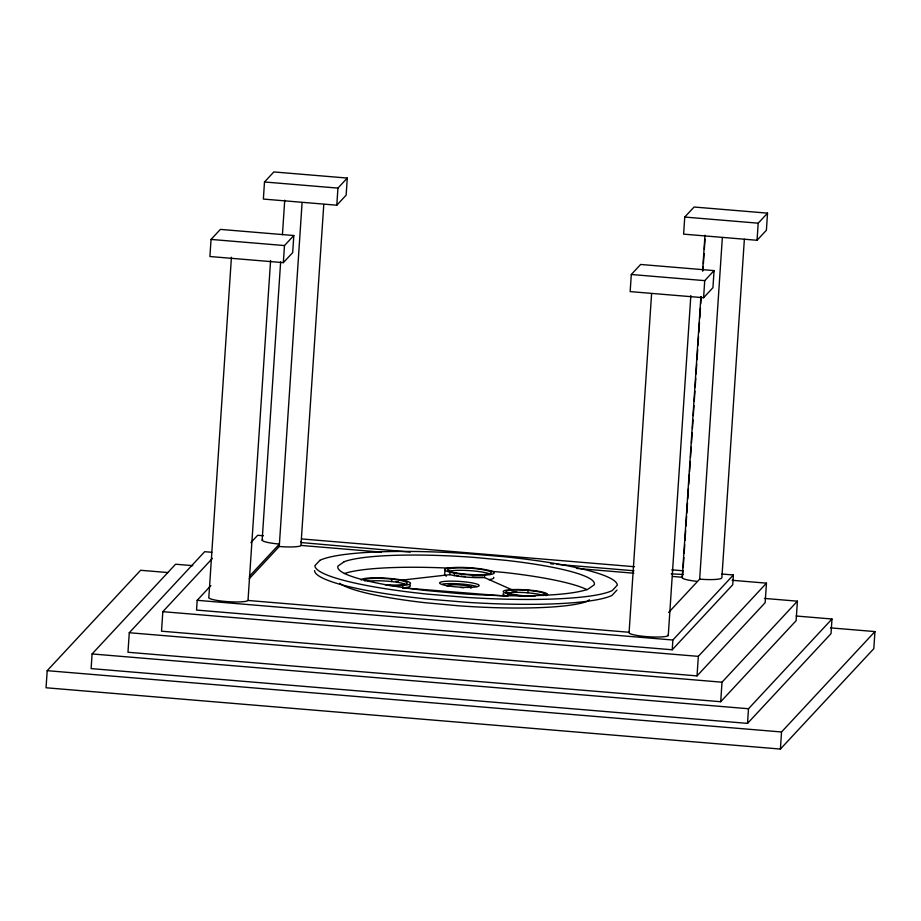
<?xml version="1.0" encoding="UTF-8"?>
<svg xmlns="http://www.w3.org/2000/svg" width="921" height="921" viewBox="0 0 921 921"><rect width="100%" height="100%" fill="white"/><g stroke="black" fill="none" stroke-linecap="round" stroke-linejoin="round"><path stroke-width="1.38" d="M167.795 572.551L140.602 570.283L47.19 670.672L46.05 687.768L780.398 749.061L873.81 648.672L874.95 631.576L830.569 627.88M192.788 565.655L175.589 564.216L92.088 653.945L91.121 668.6L747.518 723.388L831.018 633.66L831.985 619.004L796.158 616.011M211.83 552.289L204.669 551.691L129.274 632.727L127.973 652.252L720.706 701.733L796.112 620.696L797.402 601.171L764.476 598.42M212.452 558.333L162.821 611.671L161.52 631.196L697.036 675.899L765.155 602.691L766.456 583.154L732.091 580.288M211.047 239.425L209.907 256.522L283.346 262.646L292.682 252.607L293.822 235.523L220.384 229.387L211.047 239.425L284.474 245.562L293.822 235.523M210.851 585.618L197.186 600.308L196.541 610.07L672.226 649.777L732.736 584.754L733.381 574.98L721.914 574.025M231.424 257.235L208.848 597.199A19.778 2.855 3.8 0 0 225.933 601.505A19.778 2.855 3.8 0 0 248.014 600.469L629.101 632.278A19.778 2.855 3.8 0 0 648.764 636.779A19.778 2.855 3.8 0 0 668.243 634.799M264.5 181.978L263.36 199.063L336.798 205.199L346.146 195.16L347.275 178.064L273.836 171.939L264.5 181.978L337.938 188.103L347.275 178.064M248.014 600.469L270.59 260.505M249.349 576.35L279.42 544.035L277.267 543.862A19.778 2.855 3.8 0 1 262.151 540.167L280.64 261.886M282.448 234.636L284.727 200.202M283.346 262.646L284.474 245.562M249.188 578.791L279.259 546.475L302.088 202.632M279.259 546.475L282.229 546.717A19.778 2.855 3.8 0 0 300.914 545.739L323.789 204.474M336.798 205.199L337.938 188.103M391.69 581.577L391.851 579.136M507.782 593.826L507.621 596.267L402.707 587.851L402.868 585.411M445.004 569.27L444.682 574.151A24.729 3.569 3.8 0 0 446.409 576.097M399.587 580.391L449.816 574.669L449.978 572.229A24.729 3.569 3.8 0 1 464.046 567.463A24.729 3.569 3.8 0 1 493.598 573.633A24.729 3.569 3.8 0 1 454.548 573.184L449.978 572.229M511.65 589.636L484.434 577.559A24.729 3.569 3.8 0 1 454.387 575.625L454.548 573.184M484.434 577.559L484.596 575.118M527.871 592.825L528.032 590.384M631.299 274.504L630.16 291.6L703.598 297.725L712.935 287.686L714.074 270.601L640.636 264.465L631.299 274.504L704.726 280.64L714.074 270.601M629.101 632.278L651.584 293.753M684.752 217.057L683.612 234.141L757.05 240.277L766.399 230.238L767.527 213.142L694.089 207.018L684.752 217.057L758.19 223.181L767.527 213.142M668.266 635.548L690.842 295.583M672.226 649.777L672.871 640.014L733.381 574.98M696.783 581.324A19.778 2.855 3.8 0 1 682.242 577.605L700.893 296.804M702.596 271.016L704.979 235.189M682.242 577.605L682.91 571.964M683.198 567.67L683.866 557.619M684.153 553.325L684.729 544.714M685.005 540.408L685.673 530.369M685.961 526.064L686.629 516.025M686.824 513.158L687.492 503.119M687.768 498.814L688.436 488.775M688.724 484.469L689.392 474.43M689.587 471.564L690.255 461.513M690.531 457.219L691.199 447.169M691.487 442.874L692.155 432.824M692.442 428.53L693.018 419.918M693.294 415.613L693.962 405.574M694.25 401.268L694.918 391.229M695.205 386.924L695.781 378.324M696.057 374.018L696.725 363.979M697.013 359.674L697.681 349.635M697.968 345.329L698.544 336.718M698.82 332.412L699.488 322.373M699.776 318.067L700.444 308.028M700.731 303.723L701.203 296.55M702.919 270.739L703.207 266.434M703.402 263.567L704.07 253.528M704.346 249.223L705.014 239.184M703.598 297.725L704.726 280.64M668.634 612.465L699.672 579.113L722.34 237.71M697.036 675.899L698.337 656.362L766.456 583.154M744.364 239.23L721.88 577.755L721.189 578.446A19.778 2.855 3.8 0 1 702.055 579.321L699.672 579.113M720.706 701.733L722.006 682.196L797.402 601.171M757.05 240.277L758.19 223.181M747.518 723.388L748.497 708.744L831.985 619.004M780.398 749.061L781.538 731.976L874.95 631.576M262.151 540.167L262.692 539.464M250.869 542.619L257.696 535.274L263.429 535.757M616.966 590.073L611.958 595.427A151.516 21.874 3.8 0 1 466.314 602.276L427.16 599.007A151.516 21.874 3.8 0 1 314.579 570.571M683.094 574.462L671.248 573.875M589.428 599.801L587.149 601.39A128.595 18.558 3.8 0 1 458.025 605.742L425.111 602.702A128.595 18.558 3.8 0 1 339.665 583.269M511.8 592.03L516.831 591.938M302.111 538.981L634.523 566.726M671.766 569.846L683.232 570.801M410.282 552.093L301.616 542.596A19.778 2.855 3.8 0 0 300.822 541.801M550.804 563.825L553.671 564.066M556.537 564.308L633.97 570.767M301.144 545.439L381.444 552.14M576.454 568.418L633.809 573.207M672.526 576.442L682.565 577.283M197.186 600.308L672.871 640.014M162.821 611.671L698.337 656.362M129.274 632.727L722.006 682.196M92.088 653.945L748.497 708.744M47.19 670.672L781.538 731.976M489.868 571.147L505.456 572.586A128.595 18.558 3.8 0 1 587.022 589.682M449.816 574.669L454.387 575.625M344.408 573.541A128.595 18.558 3.8 0 1 450.162 568.188M493.61 577.306A24.729 3.569 3.8 0 1 488.809 579.631M442.679 584.075A19.778 2.855 3.8 0 1 476.825 586.55M447.019 586.159A12.364 1.784 3.8 0 1 460.811 585.031A12.364 1.784 3.8 0 1 470.666 588.128M507.275 593.205A19.548 2.821 3.8 0 1 525.327 592.64A19.548 2.821 3.8 0 1 543.321 595.553M409.649 584.881A24.729 3.569 3.8 0 1 402.707 587.851M396.237 581.612A24.729 3.569 3.8 0 1 398.505 581.945M507.621 596.267A22.254 3.212 3.8 0 1 503.269 593.596M460.638 587.471A12.364 1.784 3.8 0 1 463.758 587.794M545.934 595.588A22.254 3.212 3.8 0 0 541.18 591.777A22.254 3.212 3.8 0 0 516.992 589.498L511.961 589.578A22.254 3.212 3.8 0 0 504.685 592.813A22.254 3.212 3.8 0 0 527.134 596.336M535.147 596.106A19.548 2.821 3.8 0 1 506.377 592.387A19.548 2.821 3.8 0 1 527.192 590.315A19.548 2.821 3.8 0 1 543.448 595.277M367.421 581.358A21.413 3.097 3.8 0 1 404.423 583.891M361.159 580.034A24.729 3.569 3.8 0 1 385.128 578.1A24.729 3.569 3.8 0 1 410.432 583.028A24.729 3.569 3.8 0 1 389.123 585.48M365.061 581.105A21.413 3.097 3.8 0 1 382.618 578.446A21.413 3.097 3.8 0 1 407.163 582.912A21.413 3.097 3.8 0 1 385.323 584.789M482.627 577.11A21.782 3.143 3.8 0 1 472.254 577.064M465.186 576.581A21.782 3.143 3.8 0 1 461.099 576.132M458.543 575.786A21.782 3.143 3.8 0 1 456.171 575.406M449.206 571.25A21.782 3.143 3.8 0 1 469.226 570.594A21.782 3.143 3.8 0 1 489.373 573.841M319.909 560.336L314.901 565.678A151.516 21.874 3.8 0 0 427.494 594.126L466.636 597.395A151.516 21.874 3.8 0 0 612.281 590.545L617.289 585.192A151.516 21.874 3.8 0 0 504.696 556.756L465.554 553.486A151.516 21.874 3.8 0 0 319.909 560.336M344.235 561.683L337.984 566.058A128.595 18.558 3.8 0 0 425.928 590.488L458.831 593.538A128.595 18.558 3.8 0 0 587.955 589.187L594.206 584.823A128.595 18.558 3.8 0 0 506.262 560.382L473.359 557.332A128.595 18.558 3.8 0 0 344.235 561.683M448.688 585.975A19.778 2.855 3.8 0 0 479.127 585.698A19.778 2.855 3.8 0 0 450.427 581.128A19.778 2.855 3.8 0 0 448.688 585.975M456.332 572.966A21.782 3.143 3.8 0 0 491.054 573.104A21.782 3.143 3.8 0 0 461.076 567.854A21.782 3.143 3.8 0 0 456.332 572.966"/></g></svg>
